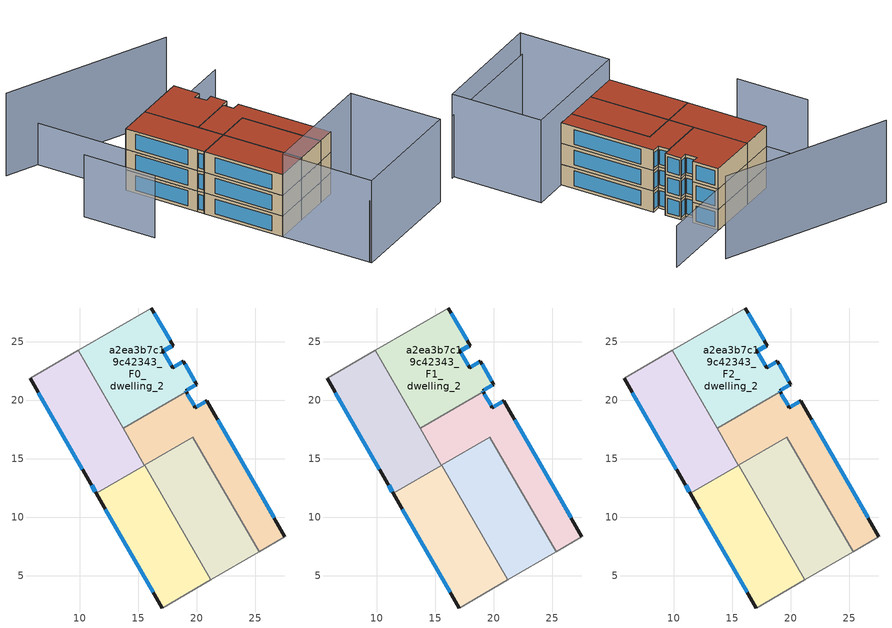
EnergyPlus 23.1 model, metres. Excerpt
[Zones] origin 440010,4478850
a2ea3b7c19c42343_F0_dwelling_0
 floor ground (EU_floor_Construction): 9.88,24.27 15.55,14.45 11.41,12.06 10.95,12.85 5.76,21.89 z0
 wall outside (EU_wall_Construction): 5.76,21.89 10.95,12.85 11.41,12.06 z0:3
 wall to a2ea3b7c19c42343_F0_dwelling_1 (EU_wall_Construction): 11.41,12.06 15.55,14.45 z0:3
 wall adiabatic (EU_wall_Construction): 9.88,24.27 5.76,21.89 z0:3
 wall to a2ea3b7c19c42343_F0_dwelling_2 (EU_wall_Construction): 13.72,17.62 9.88,24.27 z0:3
 wall to a2ea3b7c19c42343_F0_dwelling_4 (EU_wall_Construction): 15.54,14.47 13.72,17.62 z0:3
 wall to a2ea3b7c19c42343_F0_dwelling_3 (EU_wall_Construction): 15.55,14.45 15.54,14.47 z0:3
 window (EU_Window_Construction): 11.01,12.74 11.35,12.17 / 6.48,20.63 10.23,14.11 z0.42:2.58
a2ea3b7c19c42343_F0_dwelling_1
 floor ground (EU_floor_Construction): 15.55,14.45 21.21,4.66 17.08,2.25 11.41,12.06 z0
 wall outside (EU_wall_Construction): 11.41,12.06 17.08,2.25 z0:3
 wall adiabatic (EU_wall_Construction): 17.08,2.25 21.21,4.66 z0:3
 wall to a2ea3b7c19c42343_F0_dwelling_3 (EU_wall_Construction): 21.21,4.66 15.55,14.45 z0:3
 window (EU_Window_Construction): 12.2,10.69 16.29,3.61 z0.42:2.58
a2ea3b7c19c42343_F0_dwelling_2
 floor ground (EU_floor_Construction): 18,24.69 17.09,24.23 17.97,22.8 18.87,23.36 20.02,21.35 19.06,20.82 19.11,20.73 13.72,17.62 9.88,24.27 16.14,27.9 z0
 wall outside (EU_wall_Construction): 19.11,20.73 19.06,20.82 20.02,21.35 18.87,23.36 17.97,22.8 17.09,24.23 18,24.69 16.14,27.9 z0:3
 wall to a2ea3b7c19c42343_F0_dwelling_4 (EU_wall_Construction): 13.72,17.62 19.11,20.73 z0:3
 wall adiabatic (EU_wall_Construction): 16.14,27.9 9.88,24.27 z0:3
 window (EU_Window_Construction): 19.19,20.89 19.89,21.28 / 19.1,20.74 19.07,20.8 / 17.74,25.13 16.4,27.45 / 17.22,24.29 17.87,24.62 / 17.84,23 17.22,24.03 / 18.74,23.28 18.09,22.88 / 19.86,21.63 19.03,23.08 z0.42:2.58
a2ea3b7c19c42343_F0_dwelling_3
 floor ground (EU_floor_Construction): 19.68,16.86 25.34,7.07 21.21,4.66 15.54,14.47 z0
 wall to a2ea3b7c19c42343_F0_dwelling_4 (EU_wall_Construction): 25.34,7.07 19.68,16.86 15.54,14.47 z0:3
 wall adiabatic (EU_wall_Construction): 21.21,4.66 25.34,7.07 z0:3
a2ea3b7c19c42343_F0_dwelling_4
 floor ground (EU_floor_Construction): 20.89,19.97 27.56,8.36 25.34,7.07 19.68,16.86 15.54,14.47 13.72,17.62 19.11,20.73 19.89,19.39 z0
 wall outside (EU_wall_Construction): 27.56,8.36 20.89,19.97 19.89,19.39 19.11,20.73 z0:3
 wall adiabatic (EU_wall_Construction): 25.34,7.07 27.56,8.36 z0:3
 window (EU_Window_Construction): 26.63,9.97 21.81,18.36 / 19.78,19.57 19.22,20.54 / 20.75,19.89 20.03,19.47 z0.42:2.58
a2ea3b7c19c42343_F1_dwelling_0
 floor to a2ea3b7c19c42343_F0_dwelling_0 (EU_floor_Construction): 9.88,24.27 15.55,14.45 11.41,12.06 10.95,12.85 5.76,21.89 z3
 wall outside (EU_wall_Construction): 5.76,21.89 10.95,12.85 11.41,12.06 z3:6
 wall to a2ea3b7c19c42343_F1_dwelling_1 (EU_wall_Construction): 11.41,12.06 15.55,14.45 z3:6
 wall adiabatic (EU_wall_Construction): 9.88,24.27 5.76,21.89 z3:6
 wall to a2ea3b7c19c42343_F1_dwelling_2 (EU_wall_Construction): 13.72,17.62 9.88,24.27 z3:6
 wall to a2ea3b7c19c42343_F1_dwelling_4 (EU_wall_Construction): 15.54,14.47 13.72,17.62 z3:6
 wall to a2ea3b7c19c42343_F1_dwelling_3 (EU_wall_Construction): 15.55,14.45 15.54,14.47 z3:6
 window (EU_Window_Construction): 11.01,12.74 11.35,12.17 / 6.48,20.63 10.23,14.11 z3.42:5.58
a2ea3b7c19c42343_F1_dwelling_1
 floor to a2ea3b7c19c42343_F0_dwelling_1 (EU_floor_Construction): 15.55,14.45 21.21,4.66 17.08,2.25 11.41,12.06 z3
 wall outside (EU_wall_Construction): 11.41,12.06 17.08,2.25 z3:6
 wall adiabatic (EU_wall_Construction): 17.08,2.25 21.21,4.66 z3:6
 wall to a2ea3b7c19c42343_F1_dwelling_3 (EU_wall_Construction): 21.21,4.66 15.55,14.45 z3:6
 window (EU_Window_Construction): 12.2,10.69 16.29,3.61 z3.42:5.58
a2ea3b7c19c42343_F1_dwelling_2
 floor to a2ea3b7c19c42343_F0_dwelling_2 (EU_floor_Construction): 18,24.69 17.09,24.23 17.97,22.8 18.87,23.36 20.02,21.35 19.06,20.82 19.11,20.73 13.72,17.62 9.88,24.27 16.14,27.9 z3
 wall outside (EU_wall_Construction): 19.11,20.73 19.06,20.82 20.02,21.35 18.87,23.36 17.97,22.8 17.09,24.23 18,24.69 16.14,27.9 z3:6
 wall to a2ea3b7c19c42343_F1_dwelling_4 (EU_wall_Construction): 13.72,17.62 19.11,20.73 z3:6
 wall adiabatic (EU_wall_Construction): 16.14,27.9 9.88,24.27 z3:6
 window (EU_Window_Construction): 19.19,20.89 19.89,21.28 / 19.1,20.74 19.07,20.8 / 17.74,25.13 16.4,27.45 / 17.22,24.29 17.87,24.62 / 17.84,23 17.22,24.03 / 18.74,23.28 18.09,22.88 / 19.86,21.63 19.03,23.08 z3.42:5.58
a2ea3b7c19c42343_F1_dwelling_3
 floor to a2ea3b7c19c42343_F0_dwelling_3 (EU_floor_Construction): 19.68,16.86 25.34,7.07 21.21,4.66 15.54,14.47 z3
 wall to a2ea3b7c19c42343_F1_dwelling_4 (EU_wall_Construction): 25.34,7.07 19.68,16.86 15.54,14.47 z3:6
 wall adiabatic (EU_wall_Construction): 21.21,4.66 25.34,7.07 z3:6
a2ea3b7c19c42343_F1_dwelling_4
 floor to a2ea3b7c19c42343_F0_dwelling_4 (EU_floor_Construction): 20.89,19.97 27.56,8.36 25.34,7.07 19.68,16.86 15.54,14.47 13.72,17.62 19.11,20.73 19.89,19.39 z3
 wall outside (EU_wall_Construction): 27.56,8.36 20.89,19.97 19.89,19.39 19.11,20.73 z3:6
 wall adiabatic (EU_wall_Construction): 25.34,7.07 27.56,8.36 z3:6
 window (EU_Window_Construction): 26.63,9.97 21.81,18.36 / 19.78,19.57 19.22,20.54 / 20.75,19.89 20.03,19.47 z3.42:5.58
a2ea3b7c19c42343_F2_dwelling_0
 floor to a2ea3b7c19c42343_F1_dwelling_0 (EU_floor_Construction): 9.88,24.27 15.55,14.45 11.41,12.06 10.95,12.85 5.76,21.89 z6
 wall outside (EU_wall_Construction): 5.76,21.89 10.95,12.85 11.41,12.06 z6:9
 wall to a2ea3b7c19c42343_F2_dwelling_1 (EU_wall_Construction): 11.41,12.06 15.55,14.45 z6:9
 wall adiabatic (EU_wall_Construction): 9.88,24.27 5.76,21.89 z6:9
 wall to a2ea3b7c19c42343_F2_dwelling_2 (EU_wall_Construction): 13.72,17.62 9.88,24.27 z6:9
 wall to a2ea3b7c19c42343_F2_dwelling_4 (EU_wall_Construction): 15.54,14.47 13.72,17.62 z6:9
 wall to a2ea3b7c19c42343_F2_dwelling_3 (EU_wall_Construction): 15.55,14.45 15.54,14.47 z6:9
 window (EU_Window_Construction): 11.01,12.74 11.35,12.17 / 6.48,20.63 10.23,14.11 z6.42:8.58
 roof outside (EU_roof_Construction): 15.55,14.45 9.88,24.27 5.76,21.89 10.95,12.85 11.41,12.06 z9
a2ea3b7c19c42343_F2_dwelling_1
 floor to a2ea3b7c19c42343_F1_dwelling_1 (EU_floor_Construction): 15.55,14.45 21.21,4.66 17.08,2.25 11.41,12.06 z6
 wall outside (EU_wall_Construction): 11.41,12.06 17.08,2.25 z6:9
 wall adiabatic (EU_wall_Construction): 17.08,2.25 21.21,4.66 z6:9
 wall to a2ea3b7c19c42343_F2_dwelling_3 (EU_wall_Construction): 21.21,4.66 15.55,14.45 z6:9
 window (EU_Window_Construction): 12.2,10.69 16.29,3.61 z6.42:8.58
 roof outside (EU_roof_Construction): 21.21,4.66 15.55,14.45 11.41,12.06 17.08,2.25 z9
a2ea3b7c19c42343_F2_dwelling_2
 floor to a2ea3b7c19c42343_F1_dwelling_2 (EU_floor_Construction): 18,24.69 17.09,24.23 17.97,22.8 18.87,23.36 20.02,21.35 19.06,20.82 19.11,20.73 13.72,17.62 9.88,24.27 16.14,27.9 z6
 wall outside (EU_wall_Construction): 19.11,20.73 19.06,20.82 20.02,21.35 18.87,23.36 17.97,22.8 17.09,24.23 18,24.69 16.14,27.9 z6:9
 wall to a2ea3b7c19c42343_F2_dwelling_4 (EU_wall_Construction): 13.72,17.62 19.11,20.73 z6:9
 wall adiabatic (EU_wall_Construction): 16.14,27.9 9.88,24.27 z6:9
 window (EU_Window_Construction): 19.19,20.89 19.89,21.28 / 19.1,20.74 19.07,20.8 / 17.74,25.13 16.4,27.45 / 17.22,24.29 17.87,24.62 / 17.84,23 17.22,24.03 / 18.74,23.28 18.09,22.88 / 19.86,21.63 19.03,23.08 z6.42:8.58
 roof outside (EU_roof_Construction): 19.11,20.73 19.06,20.82 20.02,21.35 18.87,23.36 17.97,22.8 17.09,24.23 18,24.69 16.14,27.9 9.88,24.27 13.72,17.62 z9
a2ea3b7c19c42343_F2_dwelling_3
 floor to a2ea3b7c19c42343_F1_dwelling_3 (EU_floor_Construction): 19.68,16.86 25.34,7.07 21.21,4.66 15.54,14.47 z6
 wall to a2ea3b7c19c42343_F2_dwelling_4 (EU_wall_Construction): 25.34,7.07 19.68,16.86 15.54,14.47 z6:9
 wall adiabatic (EU_wall_Construction): 21.21,4.66 25.34,7.07 z6:9
 roof outside (EU_roof_Construction): 25.34,7.07 19.68,16.86 15.54,14.47 21.21,4.66 z9
a2ea3b7c19c42343_F2_dwelling_4
 floor to a2ea3b7c19c42343_F1_dwelling_4 (EU_floor_Construction): 20.89,19.97 27.56,8.36 25.34,7.07 19.68,16.86 15.54,14.47 13.72,17.62 19.11,20.73 19.89,19.39 z6
 wall outside (EU_wall_Construction): 27.56,8.36 20.89,19.97 19.89,19.39 19.11,20.73 z6:9
 wall adiabatic (EU_wall_Construction): 25.34,7.07 27.56,8.36 z6:9
 window (EU_Window_Construction): 26.63,9.97 21.81,18.36 / 19.78,19.57 19.22,20.54 / 20.75,19.89 20.03,19.47 z6.42:8.58
 roof outside (EU_roof_Construction): 27.56,8.36 20.89,19.97 19.89,19.39 19.11,20.73 13.72,17.62 15.54,14.47 19.68,16.86 25.34,7.07 z9
shading: 23.37,-8.61 38.55,0.16 / -1.95,18.94 3.07,10.06 z0:9; 18.79,34.34 -5.45,32.48 / 17.06,2.27 31.94,10.9 / 31.94,10.9 38.39,-0.22 / 38.39,-0.22 23.51,-8.86 / 23.51,-8.86 17.06,2.27 z0:12; 25.13,33.02 5.7,21.85 / 5.7,21.85 -0.61,32.83 z0:6
[Building]
EU S2 Campaign: North Axis=0; Terrain=City; Solar Distribution=FullExterior
[Site:Location]
Madrid: Latitude=40.5; Longitude=-3.5; Time Zone=1; Elevation=609
[SizingPeriod:WeatherFileDays]
AnnualSizingPeriod: Begin Month=1; Begin Day of Month=1; End Month=12; End Day of Month=31; Day of Week for Start Day=Monday; Use Weather File Daylight Saving Period=No; Use Weather File Rain and Snow Indicators=No
[MATERIAL]
EU_InternalMass_Material: Roughness=MediumRough; Thickness=0.1; Conductivity=1; Density=1800; Specific Heat=900; Thermal Absorptance=0.9; Solar Absorptance=0.7; Visible Absorptance=0.7
[MATERIAL:NOMASS] Roughness=MediumRough; Thermal Absorptance=0.9; Solar Absorptance=0.7; Visible Absorptance=0.7
Name | Thermal Resistance
EU_wall_NoMass | 1.60022
EU_roof_NoMass | 1.57597
EU_floor_NoMass | 0.470652
[WINDOWMATERIAL:SIMPLEGLAZINGSYSTEM]
EU_Window_SimpleGlazing: UFactor=3.28802; Solar Heat Gain Coefficient=0.85; Visible Transmittance=0.85
[CONSTRUCTION]
EU_wall_Construction: EU_wall_NoMass
EU_roof_Construction: EU_roof_NoMass
EU_floor_Construction: EU_floor_NoMass
EU_InternalMass_Construction: EU_InternalMass_Material
EU_Window_Construction: EU_Window_SimpleGlazing
[ZONE] Type=1; Multiplier=1; Ceiling Height=autocalculate; Floor Area=autocalculate; Part of Total Floor Area=Yes
Name | Volume
a2ea3b7c19c42343_F0_dwelling_0; a2ea3b7c19c42343_F1_dwelling_0; a2ea3b7c19c42343_F2_dwelling_0 | 162.444
a2ea3b7c19c42343_F0_dwelling_1; a2ea3b7c19c42343_F1_dwelling_1; a2ea3b7c19c42343_F2_dwelling_1 | 162.472
a2ea3b7c19c42343_F0_dwelling_2; a2ea3b7c19c42343_F1_dwelling_2; a2ea3b7c19c42343_F2_dwelling_2 | 162.469
a2ea3b7c19c42343_F0_dwelling_3; a2ea3b7c19c42343_F1_dwelling_3; a2ea3b7c19c42343_F2_dwelling_3 | 162.462
a2ea3b7c19c42343_F0_dwelling_4; a2ea3b7c19c42343_F1_dwelling_4; a2ea3b7c19c42343_F2_dwelling_4 | 162.463
[INTERNALMASS] Construction=EU_InternalMass_Construction
Name | Zone or ZoneList | Surface Area
a2ea3b7c19c42343_F0_dwelling_0_EU_InternalMass | a2ea3b7c19c42343_F0_dwelling_0 | 54.1483
a2ea3b7c19c42343_F0_dwelling_1_EU_InternalMass | a2ea3b7c19c42343_F0_dwelling_1 | 54.1571
a2ea3b7c19c42343_F0_dwelling_2_EU_InternalMass | a2ea3b7c19c42343_F0_dwelling_2 | 54.1553
a2ea3b7c19c42343_F0_dwelling_3_EU_InternalMass | a2ea3b7c19c42343_F0_dwelling_3 | 54.1536
a2ea3b7c19c42343_F0_dwelling_4_EU_InternalMass | a2ea3b7c19c42343_F0_dwelling_4 | 54.1539
a2ea3b7c19c42343_F1_dwelling_0_EU_InternalMass | a2ea3b7c19c42343_F1_dwelling_0 | 54.1483
a2ea3b7c19c42343_F1_dwelling_1_EU_InternalMass | a2ea3b7c19c42343_F1_dwelling_1 | 54.1571
a2ea3b7c19c42343_F1_dwelling_2_EU_InternalMass | a2ea3b7c19c42343_F1_dwelling_2 | 54.1553
a2ea3b7c19c42343_F1_dwelling_3_EU_InternalMass | a2ea3b7c19c42343_F1_dwelling_3 | 54.1536
a2ea3b7c19c42343_F1_dwelling_4_EU_InternalMass | a2ea3b7c19c42343_F1_dwelling_4 | 54.1539
a2ea3b7c19c42343_F2_dwelling_0_EU_InternalMass | a2ea3b7c19c42343_F2_dwelling_0 | 54.1483
a2ea3b7c19c42343_F2_dwelling_1_EU_InternalMass | a2ea3b7c19c42343_F2_dwelling_1 | 54.1571
a2ea3b7c19c42343_F2_dwelling_2_EU_InternalMass | a2ea3b7c19c42343_F2_dwelling_2 | 54.1553
a2ea3b7c19c42343_F2_dwelling_3_EU_InternalMass | a2ea3b7c19c42343_F2_dwelling_3 | 54.1536
a2ea3b7c19c42343_F2_dwelling_4_EU_InternalMass | a2ea3b7c19c42343_F2_dwelling_4 | 54.1539
[OTHEREQUIPMENT] Fuel Type=Electricity; Design Level Calculation Method=Watts/Area; Power per Zone Floor Area=1; Fraction Latent=0; Fraction Radiant=0; Fraction Lost=0; Carbon Dioxide Generation Rate=0; EndUse Subcategory=EU_Step8_InternalGains
Name | Zone or ZoneList or Space or SpaceList | Schedule
EU_Step8_InternalGain_a2ea3b7c19c42343_F0_dwelling_0_f000 | a2ea3b7c19c42343_F0_dwelling_0 | EU_Step8_GainSchedule_a2ea3b7c19c42343_F0_dwelling_0_f000
EU_Step8_InternalGain_a2ea3b7c19c42343_F0_dwelling_1_f000 | a2ea3b7c19c42343_F0_dwelling_1 | EU_Step8_GainSchedule_a2ea3b7c19c42343_F0_dwelling_1_f000
EU_Step8_InternalGain_a2ea3b7c19c42343_F0_dwelling_2_f000 | a2ea3b7c19c42343_F0_dwelling_2 | EU_Step8_GainSchedule_a2ea3b7c19c42343_F0_dwelling_2_f000
EU_Step8_InternalGain_a2ea3b7c19c42343_F0_dwelling_3_f000 | a2ea3b7c19c42343_F0_dwelling_3 | EU_Step8_GainSchedule_a2ea3b7c19c42343_F0_dwelling_3_f000
EU_Step8_InternalGain_a2ea3b7c19c42343_F0_dwelling_4_f000 | a2ea3b7c19c42343_F0_dwelling_4 | EU_Step8_GainSchedule_a2ea3b7c19c42343_F0_dwelling_4_f000
EU_Step8_InternalGain_a2ea3b7c19c42343_F1_dwelling_0_f000 | a2ea3b7c19c42343_F1_dwelling_0 | EU_Step8_GainSchedule_a2ea3b7c19c42343_F1_dwelling_0_f000
EU_Step8_InternalGain_a2ea3b7c19c42343_F1_dwelling_1_f000 | a2ea3b7c19c42343_F1_dwelling_1 | EU_Step8_GainSchedule_a2ea3b7c19c42343_F1_dwelling_1_f000
EU_Step8_InternalGain_a2ea3b7c19c42343_F1_dwelling_2_f000 | a2ea3b7c19c42343_F1_dwelling_2 | EU_Step8_GainSchedule_a2ea3b7c19c42343_F1_dwelling_2_f000
EU_Step8_InternalGain_a2ea3b7c19c42343_F1_dwelling_3_f000 | a2ea3b7c19c42343_F1_dwelling_3 | EU_Step8_GainSchedule_a2ea3b7c19c42343_F1_dwelling_3_f000
EU_Step8_InternalGain_a2ea3b7c19c42343_F1_dwelling_4_f000 | a2ea3b7c19c42343_F1_dwelling_4 | EU_Step8_GainSchedule_a2ea3b7c19c42343_F1_dwelling_4_f000
EU_Step8_InternalGain_a2ea3b7c19c42343_F2_dwelling_0_f000 | a2ea3b7c19c42343_F2_dwelling_0 | EU_Step8_GainSchedule_a2ea3b7c19c42343_F2_dwelling_0_f000
EU_Step8_InternalGain_a2ea3b7c19c42343_F2_dwelling_1_f000 | a2ea3b7c19c42343_F2_dwelling_1 | EU_Step8_GainSchedule_a2ea3b7c19c42343_F2_dwelling_1_f000
EU_Step8_InternalGain_a2ea3b7c19c42343_F2_dwelling_2_f000 | a2ea3b7c19c42343_F2_dwelling_2 | EU_Step8_GainSchedule_a2ea3b7c19c42343_F2_dwelling_2_f000
EU_Step8_InternalGain_a2ea3b7c19c42343_F2_dwelling_3_f000 | a2ea3b7c19c42343_F2_dwelling_3 | EU_Step8_GainSchedule_a2ea3b7c19c42343_F2_dwelling_3_f000
EU_Step8_InternalGain_a2ea3b7c19c42343_F2_dwelling_4_f000 | a2ea3b7c19c42343_F2_dwelling_4 | EU_Step8_GainSchedule_a2ea3b7c19c42343_F2_dwelling_4_f000
[ZONEVENTILATION:DESIGNFLOWRATE] Schedule=EU_AlwaysOn; Design Flow Rate Calculation Method=AirChanges/Hour; Air Changes per Hour=0.480704; Ventilation Type=Natural; Fan Pressure Rise=0; Fan Total Efficiency=1; Constant Term Coefficient=1; Temperature Term Coefficient=0; Velocity Term Coefficient=0; Velocity Squared Term Coefficient=0; Minimum Indoor Temperature=-100; Maximum Indoor Temperature=100; Delta Temperature=-100; Minimum Outdoor Temperature=-100; Maximum Outdoor Temperature=100; Maximum Wind Speed=40
Name | Zone or ZoneList or Space or SpaceList
EU_ConstantAir_a2ea3b7c19c42343_F0_dwelling_0 | a2ea3b7c19c42343_F0_dwelling_0
EU_ConstantAir_a2ea3b7c19c42343_F0_dwelling_1 | a2ea3b7c19c42343_F0_dwelling_1
EU_ConstantAir_a2ea3b7c19c42343_F0_dwelling_2 | a2ea3b7c19c42343_F0_dwelling_2
EU_ConstantAir_a2ea3b7c19c42343_F0_dwelling_3 | a2ea3b7c19c42343_F0_dwelling_3
EU_ConstantAir_a2ea3b7c19c42343_F0_dwelling_4 | a2ea3b7c19c42343_F0_dwelling_4
EU_ConstantAir_a2ea3b7c19c42343_F1_dwelling_0 | a2ea3b7c19c42343_F1_dwelling_0
EU_ConstantAir_a2ea3b7c19c42343_F1_dwelling_1 | a2ea3b7c19c42343_F1_dwelling_1
EU_ConstantAir_a2ea3b7c19c42343_F1_dwelling_2 | a2ea3b7c19c42343_F1_dwelling_2
EU_ConstantAir_a2ea3b7c19c42343_F1_dwelling_3 | a2ea3b7c19c42343_F1_dwelling_3
EU_ConstantAir_a2ea3b7c19c42343_F1_dwelling_4 | a2ea3b7c19c42343_F1_dwelling_4
EU_ConstantAir_a2ea3b7c19c42343_F2_dwelling_0 | a2ea3b7c19c42343_F2_dwelling_0
EU_ConstantAir_a2ea3b7c19c42343_F2_dwelling_1 | a2ea3b7c19c42343_F2_dwelling_1
EU_ConstantAir_a2ea3b7c19c42343_F2_dwelling_2 | a2ea3b7c19c42343_F2_dwelling_2
EU_ConstantAir_a2ea3b7c19c42343_F2_dwelling_3 | a2ea3b7c19c42343_F2_dwelling_3
EU_ConstantAir_a2ea3b7c19c42343_F2_dwelling_4 | a2ea3b7c19c42343_F2_dwelling_4
[HVACTEMPLATE:THERMOSTAT] Constant Heating Setpoint=20; Constant Cooling Setpoint=50
EU_HeatOnly_a2ea3b7c19c42343_F0_dwelling_0; EU_HeatOnly_a2ea3b7c19c42343_F0_dwelling_1; EU_HeatOnly_a2ea3b7c19c42343_F0_dwelling_2; EU_HeatOnly_a2ea3b7c19c42343_F0_dwelling_3; EU_HeatOnly_a2ea3b7c19c42343_F0_dwelling_4; EU_HeatOnly_a2ea3b7c19c42343_F1_dwelling_0; EU_HeatOnly_a2ea3b7c19c42343_F1_dwelling_1; EU_HeatOnly_a2ea3b7c19c42343_F1_dwelling_2; EU_HeatOnly_a2ea3b7c19c42343_F1_dwelling_3; EU_HeatOnly_a2ea3b7c19c42343_F1_dwelling_4; EU_HeatOnly_a2ea3b7c19c42343_F2_dwelling_0; EU_HeatOnly_a2ea3b7c19c42343_F2_dwelling_1; EU_HeatOnly_a2ea3b7c19c42343_F2_dwelling_2; EU_HeatOnly_a2ea3b7c19c42343_F2_dwelling_3; EU_HeatOnly_a2ea3b7c19c42343_F2_dwelling_4
[HVACTEMPLATE:ZONE:IDEALLOADSAIRSYSTEM] System Availability Schedule=EU_AlwaysOn; Maximum Heating Supply Air Temperature=50; Minimum Cooling Supply Air Temperature=13; Maximum Heating Supply Air Humidity Ratio=0.0156; Minimum Cooling Supply Air Humidity Ratio=0.0077; Heating Limit=NoLimit; Cooling Limit=NoLimit; Heating Availability Schedule=EU_AlwaysOn; Cooling Availability Schedule=EU_CoolingOff; Dehumidification Control Type=ConstantSensibleHeatRatio; Cooling Sensible Heat Ratio=0.7; Dehumidification Setpoint=60; Humidification Control Type=None; Humidification Setpoint=30; Outdoor Air Method=None; Outdoor Air Flow Rate per Person=0.00944; Outdoor Air Flow Rate per Zone Floor Area=0; Outdoor Air Flow Rate per Zone=0; Demand Controlled Ventilation Type=None; Outdoor Air Economizer Type=NoEconomizer; Heat Recovery Type=None; Sensible Heat Recovery Effectiveness=0.7; Latent Heat Recovery Effectiveness=0.65
Name | Template Thermostat
a2ea3b7c19c42343_F0_dwelling_0 | EU_HeatOnly_a2ea3b7c19c42343_F0_dwelling_0
a2ea3b7c19c42343_F0_dwelling_1 | EU_HeatOnly_a2ea3b7c19c42343_F0_dwelling_1
a2ea3b7c19c42343_F0_dwelling_2 | EU_HeatOnly_a2ea3b7c19c42343_F0_dwelling_2
a2ea3b7c19c42343_F0_dwelling_3 | EU_HeatOnly_a2ea3b7c19c42343_F0_dwelling_3
a2ea3b7c19c42343_F0_dwelling_4 | EU_HeatOnly_a2ea3b7c19c42343_F0_dwelling_4
a2ea3b7c19c42343_F1_dwelling_0 | EU_HeatOnly_a2ea3b7c19c42343_F1_dwelling_0
a2ea3b7c19c42343_F1_dwelling_1 | EU_HeatOnly_a2ea3b7c19c42343_F1_dwelling_1
a2ea3b7c19c42343_F1_dwelling_2 | EU_HeatOnly_a2ea3b7c19c42343_F1_dwelling_2
a2ea3b7c19c42343_F1_dwelling_3 | EU_HeatOnly_a2ea3b7c19c42343_F1_dwelling_3
a2ea3b7c19c42343_F1_dwelling_4 | EU_HeatOnly_a2ea3b7c19c42343_F1_dwelling_4
a2ea3b7c19c42343_F2_dwelling_0 | EU_HeatOnly_a2ea3b7c19c42343_F2_dwelling_0
a2ea3b7c19c42343_F2_dwelling_1 | EU_HeatOnly_a2ea3b7c19c42343_F2_dwelling_1
a2ea3b7c19c42343_F2_dwelling_2 | EU_HeatOnly_a2ea3b7c19c42343_F2_dwelling_2
a2ea3b7c19c42343_F2_dwelling_3 | EU_HeatOnly_a2ea3b7c19c42343_F2_dwelling_3
a2ea3b7c19c42343_F2_dwelling_4 | EU_HeatOnly_a2ea3b7c19c42343_F2_dwelling_4
[SIZING:ZONE] Zone Cooling Design Supply Air Temperature Input Method=SupplyAirTemperature; Zone Cooling Design Supply Air Temperature=13; Zone Heating Design Supply Air Temperature Input Method=SupplyAirTemperature; Zone Heating Design Supply Air Temperature=50; Zone Cooling Design Supply Air Humidity Ratio=0.008; Zone Heating Design Supply Air Humidity Ratio=0.008; Cooling Design Air Flow Method=DesignDay; Cooling Design Air Flow Rate=0; Cooling Minimum Air Flow per Zone Floor Area=0.000762; Cooling Minimum Air Flow=0; Cooling Minimum Air Flow Fraction=0.2; Heating Design Air Flow Method=DesignDay; Heating Design Air Flow Rate=0; Heating Maximum Air Flow per Zone Floor Area=0.002032; Heating Maximum Air Flow=0.141576; Heating Maximum Air Flow Fraction=0.3; Account for Dedicated Outdoor Air System=No; Dedicated Outdoor Air System Control Strategy=NeutralSupplyAir; Dedicated Outdoor Air Low Setpoint Temperature for Design=autosize; Dedicated Outdoor Air High Setpoint Temperature for Design=autosize; Zone Load Sizing Method=Sensible Load Only No Latent Load; Zone Latent Cooling Design Supply Air Humidity Ratio Input Method=HumidityRatioDifference; Zone Cooling Design Supply Air Humidity Ratio Difference=0.005; Zone Latent Heating Design Supply Air Humidity Ratio Input Method=HumidityRatioDifference; Zone Humidification Design Supply Air Humidity Ratio Difference=0.005
a2ea3b7c19c42343_F0_dwelling_0; a2ea3b7c19c42343_F0_dwelling_1; a2ea3b7c19c42343_F0_dwelling_2; a2ea3b7c19c42343_F0_dwelling_3; a2ea3b7c19c42343_F0_dwelling_4; a2ea3b7c19c42343_F1_dwelling_0; a2ea3b7c19c42343_F1_dwelling_1; a2ea3b7c19c42343_F1_dwelling_2; a2ea3b7c19c42343_F1_dwelling_3; a2ea3b7c19c42343_F1_dwelling_4; a2ea3b7c19c42343_F2_dwelling_0; a2ea3b7c19c42343_F2_dwelling_1; a2ea3b7c19c42343_F2_dwelling_2; a2ea3b7c19c42343_F2_dwelling_3; a2ea3b7c19c42343_F2_dwelling_4
[SCHEDULE:CONSTANT]
Name | Hourly Value
EU_AlwaysOn | 1
EU_CoolingOff | 0
[SCHEDULE:FILE] Column Number=1; Rows to Skip at Top=0; Number of Hours of Data=8760; Column Separator=Comma; Interpolate to Timestep=No; Minutes per Item=60; Adjust Schedule for Daylight Savings=Yes
Name | File
EU_Step8_GainSchedule_a2ea3b7c19c42343_F0_dwelling_0_f000 | ../../schedules/a2ea3b7c19c42343/a2ea3b7c19c42343_F0_dwelling_0_f000_gain.csv
EU_Step8_GainSchedule_a2ea3b7c19c42343_F0_dwelling_1_f000 | ../../schedules/a2ea3b7c19c42343/a2ea3b7c19c42343_F0_dwelling_1_f000_gain.csv
EU_Step8_GainSchedule_a2ea3b7c19c42343_F0_dwelling_2_f000 | ../../schedules/a2ea3b7c19c42343/a2ea3b7c19c42343_F0_dwelling_2_f000_gain.csv
EU_Step8_GainSchedule_a2ea3b7c19c42343_F0_dwelling_3_f000 | ../../schedules/a2ea3b7c19c42343/a2ea3b7c19c42343_F0_dwelling_3_f000_gain.csv
EU_Step8_GainSchedule_a2ea3b7c19c42343_F0_dwelling_4_f000 | ../../schedules/a2ea3b7c19c42343/a2ea3b7c19c42343_F0_dwelling_4_f000_gain.csv
EU_Step8_GainSchedule_a2ea3b7c19c42343_F1_dwelling_0_f000 | ../../schedules/a2ea3b7c19c42343/a2ea3b7c19c42343_F1_dwelling_0_f000_gain.csv
EU_Step8_GainSchedule_a2ea3b7c19c42343_F1_dwelling_1_f000 | ../../schedules/a2ea3b7c19c42343/a2ea3b7c19c42343_F1_dwelling_1_f000_gain.csv
EU_Step8_GainSchedule_a2ea3b7c19c42343_F1_dwelling_2_f000 | ../../schedules/a2ea3b7c19c42343/a2ea3b7c19c42343_F1_dwelling_2_f000_gain.csv
EU_Step8_GainSchedule_a2ea3b7c19c42343_F1_dwelling_3_f000 | ../../schedules/a2ea3b7c19c42343/a2ea3b7c19c42343_F1_dwelling_3_f000_gain.csv
EU_Step8_GainSchedule_a2ea3b7c19c42343_F1_dwelling_4_f000 | ../../schedules/a2ea3b7c19c42343/a2ea3b7c19c42343_F1_dwelling_4_f000_gain.csv
EU_Step8_GainSchedule_a2ea3b7c19c42343_F2_dwelling_0_f000 | ../../schedules/a2ea3b7c19c42343/a2ea3b7c19c42343_F2_dwelling_0_f000_gain.csv
EU_Step8_GainSchedule_a2ea3b7c19c42343_F2_dwelling_1_f000 | ../../schedules/a2ea3b7c19c42343/a2ea3b7c19c42343_F2_dwelling_1_f000_gain.csv
EU_Step8_GainSchedule_a2ea3b7c19c42343_F2_dwelling_2_f000 | ../../schedules/a2ea3b7c19c42343/a2ea3b7c19c42343_F2_dwelling_2_f000_gain.csv
EU_Step8_GainSchedule_a2ea3b7c19c42343_F2_dwelling_3_f000 | ../../schedules/a2ea3b7c19c42343/a2ea3b7c19c42343_F2_dwelling_3_f000_gain.csv
EU_Step8_GainSchedule_a2ea3b7c19c42343_F2_dwelling_4_f000 | ../../schedules/a2ea3b7c19c42343/a2ea3b7c19c42343_F2_dwelling_4_f000_gain.csv
